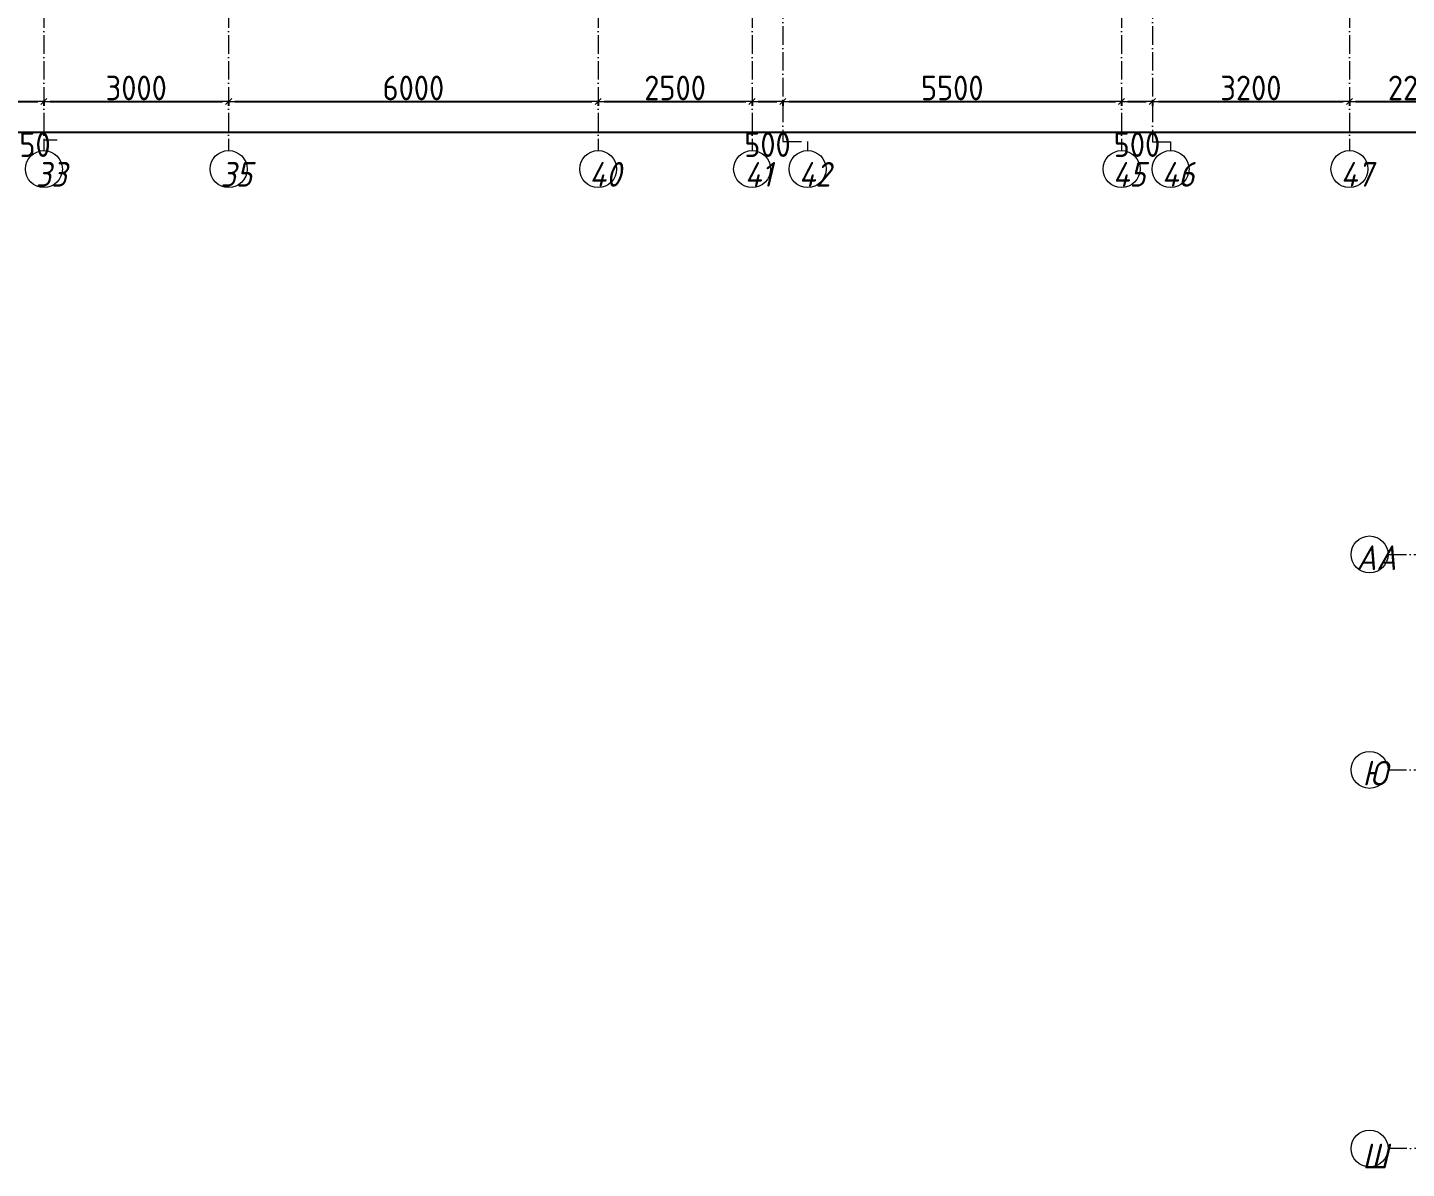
# Model space of a CAD drawing. Header units: millimetres. Extents: x -213536 to 1564669, y 70501 to 942238.
# Drawn here: x 594956 to 617346, y 322638 to 341171 of the extents above; entities that cross this region are included whole.
import ezdxf

# ---------------------------------------------------------------- set-up
doc = ezdxf.new("R2010")
doc.units = ezdxf.units.MM
doc.linetypes.add('50_200_ШТРИХ_1Т_ш5_п1_п1_', pattern=[700, 500, -100, 0, -100])
for name, color, linetype, lineweight in [('A-____-____-DIMS', 7, 'Continuous', 9), ('S-GRID-____-IDEN', 7, 'Continuous', 9), ('S-GRID-____-OTLN', 7, 'Continuous', 9), ('S-GRID-____-OTLN-1', 7, '50_200_ШТРИХ_1Т_ш5_п1_п1_', 9)]:
    doc.layers.add(name, color=color, linetype=linetype, lineweight=lineweight)
doc.styles.add('ISOCPEUR_I', font='isocpeui.ttf', dxfattribs={"width": 0.9, "height": 2.5})
doc.styles.add('ISOCPEUR_I_9', font='isocpeui.ttf', dxfattribs={"width": 0.9, "height": 250})
doc.styles.add('СПДС', font='isocpeur.ttf', dxfattribs={"width": 0.9})
doc.dimstyles.new('Размера А3', dxfattribs={"dimtxt": 200, "dimasz": 100, "dimexe": 70, "dimexo": 100, "dimgap": 20, "dimtad": 1, "dimdec": 0, "dimrnd": 10, "dimzin": 0, "dimdsep": 46, "dimtxsty": 'СПДС', "dimblk": 'ARROWHEAD_6', "dimcen": 1, "dimclrd": 256, "dimclre": 256, "dimclrt": 256, "dimazin": 0, "dimtfac": 1, "dimtdec": 0, "dimtmove": 2, "dimatfit": 3, "dimfxl": 1, "dimtolj": 1, "dimtzin": 0, "dimarcsym": 0})

# ---------------------------------------------------------------- blocks, each defined once
blk = doc.blocks.new('Ось сетки - Круг_Ø6_00__ISO-2_5_0_9K_-25732049-АР1_План отверстий 3 этажа в осях 1-64_Ю-ЯЯ')
at = {"layer": 'S-GRID-____-IDEN'}
blk.add_circle((0, 0), 3, dxfattribs=at)
blk = doc.blocks.new('Ось сетки - Круг_Ø6_00__ISO-2_5_0_9K_-25732049-АР1_План отверстий 3 этажа в осях 1-64_А-ГГ')
at = {"layer": 'S-GRID-____-IDEN'}
blk.add_circle((0, 0), 3, dxfattribs=at)
blk = doc.blocks.new('ARROWHEAD_6')
at = {"color": 0, "linetype": 'Continuous'}
for p, q in [((0, 0), (-1, 0)), ((-0.5, -0.5), (0.5, 0.5))]:
    blk.add_line(p, q, dxfattribs=at)
blk = doc.blocks.new('*D6042')
at = {"layer": 'A-____-____-DIMS', "lineweight": -2, "transparency": 16777216}
for p, q in [((594671, 339976), (594671, 339900)), ((594771, 339970), (595121, 339970)), ((595221, 339976), (595221, 339900))]:
    blk.add_line(p, q, dxfattribs=at)
at = {"layer": 'Defpoints', "color": 0, "lineweight": 30, "transparency": 16777216}
for p in [(594671, 340076), (595221, 340076), (595221, 339970)]:
    blk.add_point(p, dxfattribs=at)
at = {"layer": 'A-____-____-DIMS', "lineweight": -2, "transparency": 16777216, "xscale": 100, "yscale": 100, "zscale": 100, "rotation": 180}
blk.add_blockref('ARROWHEAD_6', (594671, 339970), dxfattribs=at)
at = {"layer": 'A-____-____-DIMS', "lineweight": -2, "transparency": 16777216, "xscale": 100, "yscale": 100, "zscale": 100}
blk.add_blockref('ARROWHEAD_6', (595221, 339970), dxfattribs=at)
at = {"layer": 'A-____-____-DIMS', "transparency": 16777216, "insert": (594946, 339270), "char_height": 400, "attachment_point": 5, "style": 'СПДС'}
blk.add_mtext('\\A1;550', dxfattribs=at)
blk = doc.blocks.new('*D6043')
at = {"layer": 'A-____-____-DIMS', "lineweight": -2, "transparency": 16777216}
for p, q in [((595221, 339976), (595221, 339900)), ((595321, 339970), (598121, 339970)), ((598221, 339976), (598221, 339900))]:
    blk.add_line(p, q, dxfattribs=at)
at = {"layer": 'Defpoints', "color": 0, "lineweight": 30, "transparency": 16777216}
for p in [(595221, 340076), (598221, 340076), (598221, 339970)]:
    blk.add_point(p, dxfattribs=at)
at = {"layer": 'A-____-____-DIMS', "lineweight": -2, "transparency": 16777216, "xscale": 100, "yscale": 100, "zscale": 100, "rotation": 180}
blk.add_blockref('ARROWHEAD_6', (595221, 339970), dxfattribs=at)
at = {"layer": 'A-____-____-DIMS', "lineweight": -2, "transparency": 16777216, "xscale": 100, "yscale": 100, "zscale": 100}
blk.add_blockref('ARROWHEAD_6', (598221, 339970), dxfattribs=at)
at = {"layer": 'A-____-____-DIMS', "transparency": 16777216, "insert": (596721, 340190), "char_height": 400, "attachment_point": 5, "style": 'СПДС'}
blk.add_mtext('\\A1;3000', dxfattribs=at)
blk = doc.blocks.new('*D6044')
at = {"layer": 'A-____-____-DIMS', "lineweight": -2, "transparency": 16777216}
for p, q in [((598221, 339976), (598221, 339900)), ((598321, 339970), (604121, 339970)), ((604221, 339976), (604221, 339900))]:
    blk.add_line(p, q, dxfattribs=at)
at = {"layer": 'Defpoints', "color": 0, "lineweight": 30, "transparency": 16777216}
for p in [(598221, 340076), (604221, 340076), (604221, 339970)]:
    blk.add_point(p, dxfattribs=at)
at = {"layer": 'A-____-____-DIMS', "lineweight": -2, "transparency": 16777216, "xscale": 100, "yscale": 100, "zscale": 100, "rotation": 180}
blk.add_blockref('ARROWHEAD_6', (598221, 339970), dxfattribs=at)
at = {"layer": 'A-____-____-DIMS', "lineweight": -2, "transparency": 16777216, "xscale": 100, "yscale": 100, "zscale": 100}
blk.add_blockref('ARROWHEAD_6', (604221, 339970), dxfattribs=at)
at = {"layer": 'A-____-____-DIMS', "transparency": 16777216, "insert": (601221, 340190), "char_height": 400, "attachment_point": 5, "style": 'СПДС'}
blk.add_mtext('\\A1;6000', dxfattribs=at)
blk = doc.blocks.new('*D6045')
at = {"layer": 'A-____-____-DIMS', "lineweight": -2, "transparency": 16777216}
for p, q in [((604221, 339976), (604221, 339900)), ((604321, 339970), (606621, 339970)), ((606721, 339976), (606721, 339900))]:
    blk.add_line(p, q, dxfattribs=at)
at = {"layer": 'Defpoints', "color": 0, "lineweight": 30, "transparency": 16777216}
for p in [(604221, 340076), (606721, 340076), (606721, 339970)]:
    blk.add_point(p, dxfattribs=at)
at = {"layer": 'A-____-____-DIMS', "lineweight": -2, "transparency": 16777216, "xscale": 100, "yscale": 100, "zscale": 100, "rotation": 180}
blk.add_blockref('ARROWHEAD_6', (604221, 339970), dxfattribs=at)
at = {"layer": 'A-____-____-DIMS', "lineweight": -2, "transparency": 16777216, "xscale": 100, "yscale": 100, "zscale": 100}
blk.add_blockref('ARROWHEAD_6', (606721, 339970), dxfattribs=at)
at = {"layer": 'A-____-____-DIMS', "transparency": 16777216, "insert": (605471, 340190), "char_height": 400, "attachment_point": 5, "style": 'СПДС'}
blk.add_mtext('\\A1;2500', dxfattribs=at)
blk = doc.blocks.new('*D6046')
at = {"layer": 'A-____-____-DIMS', "lineweight": -2, "transparency": 16777216}
for p, q in [((606721, 339976), (606721, 339900)), ((606821, 339970), (607121, 339970)), ((607221, 339976), (607221, 339900))]:
    blk.add_line(p, q, dxfattribs=at)
at = {"layer": 'Defpoints', "color": 0, "lineweight": 30, "transparency": 16777216}
for p in [(606721, 340076), (607221, 340076), (607221, 339970)]:
    blk.add_point(p, dxfattribs=at)
at = {"layer": 'A-____-____-DIMS', "lineweight": -2, "transparency": 16777216, "xscale": 100, "yscale": 100, "zscale": 100, "rotation": 180}
blk.add_blockref('ARROWHEAD_6', (606721, 339970), dxfattribs=at)
at = {"layer": 'A-____-____-DIMS', "lineweight": -2, "transparency": 16777216, "xscale": 100, "yscale": 100, "zscale": 100}
blk.add_blockref('ARROWHEAD_6', (607221, 339970), dxfattribs=at)
at = {"layer": 'A-____-____-DIMS', "transparency": 16777216, "insert": (606971, 339270), "char_height": 400, "attachment_point": 5, "style": 'СПДС'}
blk.add_mtext('\\A1;500', dxfattribs=at)
blk = doc.blocks.new('*D6047')
at = {"layer": 'A-____-____-DIMS', "lineweight": -2, "transparency": 16777216}
for p, q in [((607221, 339976), (607221, 339900)), ((607321, 339970), (612621, 339970)), ((612721, 339976), (612721, 339900))]:
    blk.add_line(p, q, dxfattribs=at)
at = {"layer": 'Defpoints', "color": 0, "lineweight": 30, "transparency": 16777216}
for p in [(607221, 340076), (612721, 340076), (612721, 339970)]:
    blk.add_point(p, dxfattribs=at)
at = {"layer": 'A-____-____-DIMS', "lineweight": -2, "transparency": 16777216, "xscale": 100, "yscale": 100, "zscale": 100, "rotation": 180}
blk.add_blockref('ARROWHEAD_6', (607221, 339970), dxfattribs=at)
at = {"layer": 'A-____-____-DIMS', "lineweight": -2, "transparency": 16777216, "xscale": 100, "yscale": 100, "zscale": 100}
blk.add_blockref('ARROWHEAD_6', (612721, 339970), dxfattribs=at)
at = {"layer": 'A-____-____-DIMS', "transparency": 16777216, "insert": (609971, 340190), "char_height": 400, "attachment_point": 5, "style": 'СПДС'}
blk.add_mtext('\\A1;5500', dxfattribs=at)
blk = doc.blocks.new('*D6048')
at = {"layer": 'A-____-____-DIMS', "lineweight": -2, "transparency": 16777216}
for p, q in [((612721, 339976), (612721, 339900)), ((612821, 339970), (613121, 339970)), ((613221, 339976), (613221, 339900))]:
    blk.add_line(p, q, dxfattribs=at)
at = {"layer": 'Defpoints', "color": 0, "lineweight": 30, "transparency": 16777216}
for p in [(612721, 340076), (613221, 340076), (613221, 339970)]:
    blk.add_point(p, dxfattribs=at)
at = {"layer": 'A-____-____-DIMS', "lineweight": -2, "transparency": 16777216, "xscale": 100, "yscale": 100, "zscale": 100, "rotation": 180}
blk.add_blockref('ARROWHEAD_6', (612721, 339970), dxfattribs=at)
at = {"layer": 'A-____-____-DIMS', "lineweight": -2, "transparency": 16777216, "xscale": 100, "yscale": 100, "zscale": 100}
blk.add_blockref('ARROWHEAD_6', (613221, 339970), dxfattribs=at)
at = {"layer": 'A-____-____-DIMS', "transparency": 16777216, "insert": (612971, 339270), "char_height": 400, "attachment_point": 5, "style": 'СПДС'}
blk.add_mtext('\\A1;500', dxfattribs=at)
blk = doc.blocks.new('*D6049')
at = {"layer": 'A-____-____-DIMS', "lineweight": -2, "transparency": 16777216}
for p, q in [((613221, 339976), (613221, 339900)), ((613321, 339970), (616321, 339970)), ((616421, 339976), (616421, 339900))]:
    blk.add_line(p, q, dxfattribs=at)
at = {"layer": 'Defpoints', "color": 0, "lineweight": 30, "transparency": 16777216}
for p in [(613221, 340076), (616421, 340076), (616421, 339970)]:
    blk.add_point(p, dxfattribs=at)
at = {"layer": 'A-____-____-DIMS', "lineweight": -2, "transparency": 16777216, "xscale": 100, "yscale": 100, "zscale": 100, "rotation": 180}
blk.add_blockref('ARROWHEAD_6', (613221, 339970), dxfattribs=at)
at = {"layer": 'A-____-____-DIMS', "lineweight": -2, "transparency": 16777216, "xscale": 100, "yscale": 100, "zscale": 100}
blk.add_blockref('ARROWHEAD_6', (616421, 339970), dxfattribs=at)
at = {"layer": 'A-____-____-DIMS', "transparency": 16777216, "insert": (614821, 340190), "char_height": 400, "attachment_point": 5, "style": 'СПДС'}
blk.add_mtext('\\A1;3200', dxfattribs=at)
blk = doc.blocks.new('*D6050')
at = {"layer": 'A-____-____-DIMS', "lineweight": -2, "transparency": 16777216}
for p, q in [((616421, 339976), (616421, 339900)), ((616521, 339970), (618571, 339970)), ((618671, 339976), (618671, 339900))]:
    blk.add_line(p, q, dxfattribs=at)
at = {"layer": 'Defpoints', "color": 0, "lineweight": 30, "transparency": 16777216}
for p in [(616421, 340076), (618671, 340076), (618671, 339970)]:
    blk.add_point(p, dxfattribs=at)
at = {"layer": 'A-____-____-DIMS', "lineweight": -2, "transparency": 16777216, "xscale": 100, "yscale": 100, "zscale": 100, "rotation": 180}
blk.add_blockref('ARROWHEAD_6', (616421, 339970), dxfattribs=at)
at = {"layer": 'A-____-____-DIMS', "lineweight": -2, "transparency": 16777216, "xscale": 100, "yscale": 100, "zscale": 100}
blk.add_blockref('ARROWHEAD_6', (618671, 339970), dxfattribs=at)
at = {"layer": 'A-____-____-DIMS', "transparency": 16777216, "insert": (617546, 340190), "char_height": 400, "attachment_point": 5, "style": 'СПДС'}
blk.add_mtext('\\A1;2250', dxfattribs=at)
blk = doc.blocks.new('*D6052')
at = {"layer": 'A-____-____-DIMS', "lineweight": -2, "transparency": 16777216}
for p, q in [((547371, 339479), (547371, 339403)), ((547471, 339473), (620671, 339473)), ((620771, 339479), (620771, 339403))]:
    blk.add_line(p, q, dxfattribs=at)
at = {"layer": 'Defpoints', "color": 0, "lineweight": 30, "transparency": 16777216}
for p in [(547371, 339579), (620771, 339579), (620771, 339473)]:
    blk.add_point(p, dxfattribs=at)
at = {"layer": 'A-____-____-DIMS', "lineweight": -2, "transparency": 16777216, "xscale": 100, "yscale": 100, "zscale": 100, "rotation": 180}
blk.add_blockref('ARROWHEAD_6', (547371, 339473), dxfattribs=at)
at = {"layer": 'A-____-____-DIMS', "lineweight": -2, "transparency": 16777216, "xscale": 100, "yscale": 100, "zscale": 100}
blk.add_blockref('ARROWHEAD_6', (620771, 339473), dxfattribs=at)
at = {"layer": 'A-____-____-DIMS', "transparency": 16777216, "insert": (584071, 339693), "char_height": 400, "attachment_point": 5, "style": 'СПДС'}
blk.add_mtext('\\A1;73400', dxfattribs=at)

msp = doc.modelspace()

# ---------------------------------------------------------------- linework, layer by layer
at = {"layer": 'S-GRID-____-OTLN'}
msp.add_line((595221.5, 339348.5), (595435.6, 339348.5), dxfattribs=at)
at = {"layer": 'S-GRID-____-OTLN-1', "color": 251, "ltscale": 0.6, "true_color": 0x636466}
for p, q in [((595221.5, 377174), (595221.5, 339172.7)), ((598221.5, 377174), (598221.5, 339172.7)), ((604221.5, 377174), (604221.5, 339172.7)), ((606721.5, 377174), (606721.5, 339172.7)), ((612721.5, 377174), (612721.5, 339172.7)), ((616421.5, 377174), (616421.5, 339172.7)), ((607221.5, 376900.6), (607221.5, 339320.6)), ((613221.5, 376900.6), (613221.5, 339315.7)), ((607221.5, 339320.6), (607623.2, 339320.6)), ((607623.2, 339320.6), (607623.2, 339172.7)), ((613221.5, 339315.7), (613516, 339315.7)), ((613516, 339315.7), (613516, 339172.7)), ((617048.2, 332612.2), (640040.3, 332612.2)), ((617048.2, 329112.2), (653795.9, 329112.2)), ((640040.3, 322962.2), (617048.2, 322962.2))]:
    msp.add_line(p, q, dxfattribs=at)

# ---------------------------------------------------------------- block references
at = {"layer": 'S-GRID-____-IDEN', "xscale": 99.99999999999993, "yscale": 99.99999999999993, "zscale": 99.99999999999993}
for name, p, rotation in [('Ось сетки - Круг_Ø6_00__ISO-2_5_0_9K_-25732049-АР1_План отверстий 3 этажа в осях 1-64_Ю-ЯЯ', (595221.5, 338872.7), 180), ('Ось сетки - Круг_Ø6_00__ISO-2_5_0_9K_-25732049-АР1_План отверстий 3 этажа в осях 1-64_Ю-ЯЯ', (598221.5, 338872.7), 180), ('Ось сетки - Круг_Ø6_00__ISO-2_5_0_9K_-25732049-АР1_План отверстий 3 этажа в осях 1-64_Ю-ЯЯ', (604221.5, 338872.7), 180), ('Ось сетки - Круг_Ø6_00__ISO-2_5_0_9K_-25732049-АР1_План отверстий 3 этажа в осях 1-64_Ю-ЯЯ', (606721.5, 338872.7), 180), ('Ось сетки - Круг_Ø6_00__ISO-2_5_0_9K_-25732049-АР1_План отверстий 3 этажа в осях 1-64_Ю-ЯЯ', (607623.2, 338872.7), 180), ('Ось сетки - Круг_Ø6_00__ISO-2_5_0_9K_-25732049-АР1_План отверстий 3 этажа в осях 1-64_Ю-ЯЯ', (612721.5, 338872.7), 180), ('Ось сетки - Круг_Ø6_00__ISO-2_5_0_9K_-25732049-АР1_План отверстий 3 этажа в осях 1-64_Ю-ЯЯ', (613516, 338872.7), 180), ('Ось сетки - Круг_Ø6_00__ISO-2_5_0_9K_-25732049-АР1_План отверстий 3 этажа в осях 1-64_Ю-ЯЯ', (616421.5, 338872.7), 180), ('Ось сетки - Круг_Ø6_00__ISO-2_5_0_9K_-25732049-АР1_План отверстий 3 этажа в осях 1-64_А-ГГ', (616748.2, 332612.2), 269.9999999999995), ('Ось сетки - Круг_Ø6_00__ISO-2_5_0_9K_-25732049-АР1_План отверстий 3 этажа в осях 1-64_А-ГГ', (616748.2, 329112.2), 269.9999999999995), ('Ось сетки - Круг_Ø6_00__ISO-2_5_0_9K_-25732049-АР1_План отверстий 3 этажа в осях 1-64_А-ГГ', (616748.2, 322962.2), 89.99999999999982)]:
    msp.add_blockref(name, p, dxfattribs=dict(at, rotation=rotation))

# ---------------------------------------------------------------- texts
at = {"layer": 'S-GRID-____-IDEN', "char_height": 400, "attachment_point": 1}
for s, insert, width, style in [('33', (595087.1, 338986.6), 404.05, 'ISOCPEUR_I_9'), ('35', (598087.1, 338986.6), 404.05, 'ISOCPEUR_I_9'), ('40', (604078.1, 338986.6), 425.696, 'ISOCPEUR_I_9'), ('41', (606602, 338986.6), 367.975, 'ISOCPEUR_I_9'), ('42', (607479.8, 338986.6), 425.696, 'ISOCPEUR_I_9'), ('45', (612578.1, 338986.6), 425.696, 'ISOCPEUR_I_9'), ('46', (613372.6, 338986.6), 425.696, 'ISOCPEUR_I_9'), ('47', (616278.1, 338986.6), 425.696, 'ISOCPEUR_I_9'), ('АА', (616534.2, 332758.8), 505.063, 'ISOCPEUR_I'), ('\\fISOCPEUR|b0|i1|c204|p34|;\\W.9;Ю', (616632.3, 329258.8), 266.962, 'ISOCPEUR_I'), ('\\fISOCPEUR|b0|i1|c204|p34|;\\W.9;Ш', (616631.6, 323038.2), 281.392, 'ISOCPEUR_I')]:
    msp.add_mtext(s, dxfattribs=dict(at, insert=insert, width=width, style=style))

# ---------------------------------------------------------------- dimensions: what is measured, and where the dimension line sits
at = {"layer": 'A-____-____-DIMS'}
for base, p1, p2, picture, middle in [((598221.5, 339969.6), (595221.5, 340075.6), (598221.5, 340075.6), '*D6043', (596721.5, 340189.6)), ((604221.5, 339969.6), (598221.5, 340075.6), (604221.5, 340075.6), '*D6044', (601221.5, 340189.6)), ((606721.5, 339969.6), (604221.5, 340075.6), (606721.5, 340075.6), '*D6045', (605471.5, 340189.6)), ((612721.5, 339969.6), (607221.5, 340075.6), (612721.5, 340075.6), '*D6047', (609971.5, 340189.6)), ((616421.5, 339969.6), (613221.5, 340075.6), (616421.5, 340075.6), '*D6049', (614821.5, 340189.6)), ((618671.5, 339969.6), (616421.5, 340075.6), (618671.5, 340075.6), '*D6050', (617546.5, 340189.6)), ((620771.5, 339472.8), (547371.5, 339578.8), (620771.5, 339578.8), '*D6052', (584071.5, 339692.8)), ((595221.5, 339969.6), (594671.5, 340075.6), (595221.5, 340075.6), '*D6042', (594946.5, 339269.6)), ((607221.5, 339969.6), (606721.5, 340075.6), (607221.5, 340075.6), '*D6046', (606971.5, 339269.6)), ((613221.5, 339969.6), (612721.5, 340075.6), (613221.5, 340075.6), '*D6048', (612971.5, 339269.6))]:
    dim = msp.add_linear_dim(base=base, p1=p1, p2=p2, dimstyle='Размера А3', override={"dimtxt": 400}, dxfattribs=at)
    dim.commit()
    dim.dimension.update_dxf_attribs({"geometry": picture, "text_midpoint": middle})

doc.saveas('drawing.dxf')
